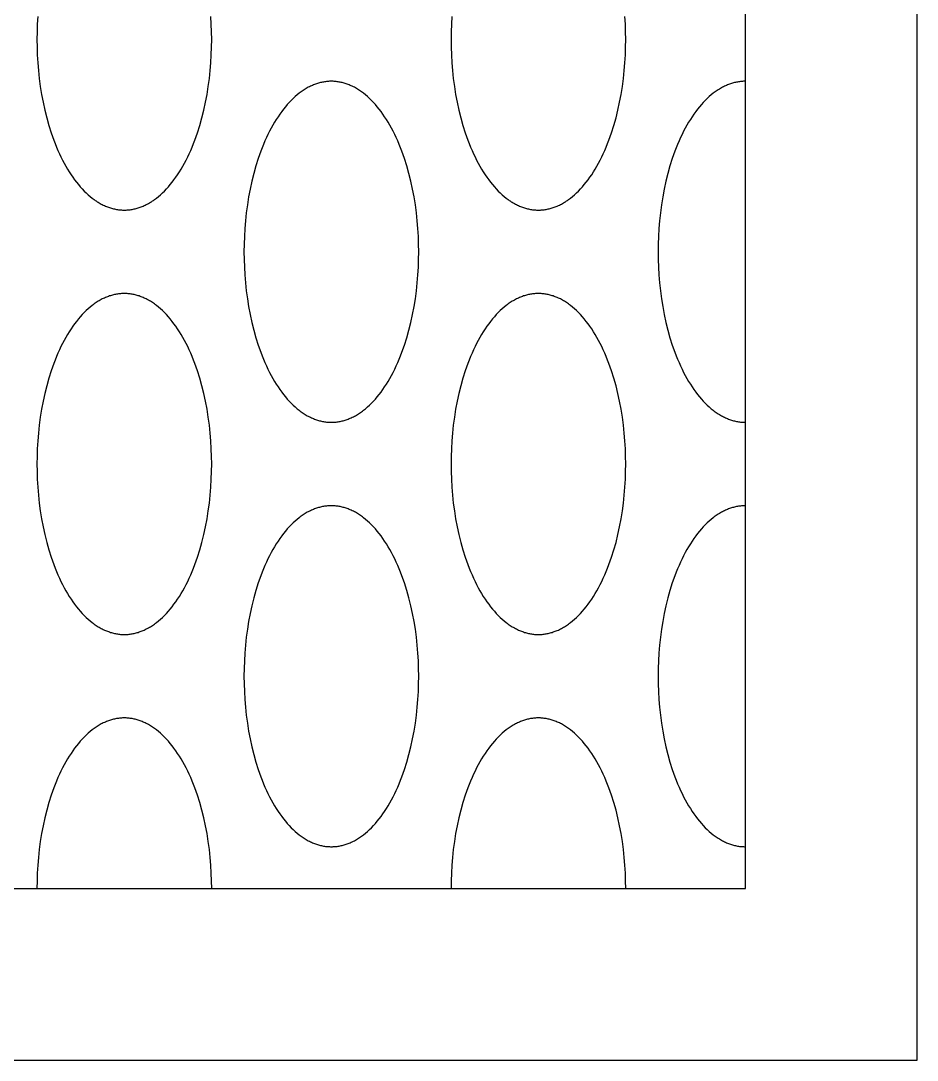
# Model space of a CAD drawing. Extents: x 958 to 1271, y 731 to 1450.
# Drawn here: x 1131 to 1271.4, y 731.5 to 894.3 of the extents above; entities that cross this region are included whole.
import ezdxf

# ---------------------------------------------------------------- set-up
doc = ezdxf.new("R2010")
doc.units = 0
doc.layers.add('LAYER_05', color=5, linetype='CONTINUOUS')

msp = doc.modelspace()

# ---------------------------------------------------------------- linework, layer by layer
at = {"layer": 'LAYER_05'}
for points in [[(958.2, 731.46), (1271.35, 731.46), (1271.35, 1449.98), (958.2, 1449.98)], [(985.1, 758.36), (1244.45, 758.36), (1244.45, 1423.08), (985.1, 1423.08)], [(1179.61, 884.77), (1179.46, 884.77), (1179.31, 884.77), (1179.16, 884.76), (1179, 884.75), (1178.85, 884.73), (1178.7, 884.71), (1178.54, 884.69), (1178.38, 884.66), (1178.23, 884.64), (1178.07, 884.6), (1177.91, 884.57), (1177.76, 884.53), (1177.6, 884.48), (1177.44, 884.43), (1177.28, 884.38), (1177.12, 884.33), (1176.97, 884.27), (1176.81, 884.2), (1176.65, 884.14), (1176.49, 884.07), (1176.33, 883.99), (1176.17, 883.91), (1176.01, 883.83), (1175.85, 883.74), (1175.69, 883.65), (1175.53, 883.56), (1175.37, 883.46), (1175.21, 883.35), (1175.05, 883.25), (1174.89, 883.13), (1174.74, 883.02), (1174.58, 882.9), (1174.26, 882.65), (1173.95, 882.38), (1173.64, 882.09), (1173.33, 881.79), (1173.02, 881.47), (1172.72, 881.14), (1172.42, 880.79), (1172.13, 880.42), (1171.84, 880.04), (1171.55, 879.64), (1171.27, 879.23), (1170.99, 878.8), (1170.72, 878.36), (1170.45, 877.9), (1170.19, 877.43), (1169.94, 876.95), (1169.69, 876.46), (1169.45, 875.95), (1169.22, 875.43), (1168.99, 874.9), (1168.77, 874.36), (1168.56, 873.81), (1168.16, 872.68), (1167.8, 871.52), (1167.46, 870.34), (1167.16, 869.13), (1166.89, 867.9), (1166.66, 866.66), (1166.46, 865.42), (1166.29, 864.17), (1166.16, 862.93), (1166.06, 861.7), (1165.99, 860.47), (1165.95, 859.26), (1165.93, 858.07), (1165.95, 856.88), (1165.99, 855.67), (1166.06, 854.45), (1166.16, 853.21), (1166.29, 851.97), (1166.46, 850.72), (1166.66, 849.48), (1166.89, 848.24), (1167.16, 847.02), (1167.46, 845.81), (1167.8, 844.62), (1168.16, 843.46), (1168.56, 842.33), (1168.77, 841.78), (1168.99, 841.24), (1169.22, 840.71), (1169.45, 840.19), (1169.69, 839.69), (1169.94, 839.19), (1170.19, 838.71), (1170.45, 838.24), (1170.72, 837.78), (1170.99, 837.34), (1171.27, 836.92), (1171.55, 836.5), (1171.84, 836.11), (1172.13, 835.72), (1172.42, 835.36), (1172.72, 835.01), (1173.02, 834.67), (1173.33, 834.35), (1173.64, 834.05), (1173.95, 833.77), (1174.26, 833.5), (1174.58, 833.25), (1174.74, 833.13), (1174.89, 833.01), (1175.05, 832.9), (1175.21, 832.79), (1175.37, 832.69), (1175.53, 832.59), (1175.69, 832.49), (1175.85, 832.4), (1176.01, 832.31), (1176.17, 832.23), (1176.33, 832.15), (1176.49, 832.08), (1176.65, 832.01), (1176.81, 831.94), (1176.97, 831.88), (1177.12, 831.82), (1177.28, 831.76), (1177.44, 831.71), (1177.6, 831.66), (1177.76, 831.62), (1177.91, 831.58), (1178.07, 831.54), (1178.23, 831.51), (1178.38, 831.48), (1178.54, 831.45), (1178.7, 831.43), (1178.85, 831.41), (1179, 831.4), (1179.16, 831.39), (1179.31, 831.38), (1179.46, 831.37), (1179.61, 831.37), (1179.77, 831.37), (1179.92, 831.38), (1180.07, 831.39), (1180.22, 831.4), (1180.38, 831.41), (1180.53, 831.43), (1180.69, 831.45), (1180.84, 831.48), (1181, 831.51), (1181.16, 831.54), (1181.31, 831.58), (1181.47, 831.62), (1181.63, 831.66), (1181.79, 831.71), (1181.94, 831.76), (1182.1, 831.82), (1182.26, 831.88), (1182.42, 831.94), (1182.58, 832.01), (1182.74, 832.08), (1182.9, 832.15), (1183.06, 832.23), (1183.22, 832.31), (1183.38, 832.4), (1183.54, 832.49), (1183.7, 832.59), (1183.86, 832.69), (1184.02, 832.79), (1184.17, 832.9), (1184.33, 833.01), (1184.49, 833.13), (1184.65, 833.25), (1184.96, 833.5), (1185.28, 833.77), (1185.59, 834.05), (1185.9, 834.35), (1186.2, 834.67), (1186.51, 835.01), (1186.81, 835.36), (1187.1, 835.72), (1187.39, 836.11), (1187.68, 836.5), (1187.96, 836.92), (1188.24, 837.34), (1188.51, 837.78), (1188.77, 838.24), (1189.03, 838.71), (1189.29, 839.19), (1189.54, 839.69), (1189.78, 840.19), (1190.01, 840.71), (1190.24, 841.24), (1190.45, 841.78), (1190.67, 842.33), (1191.07, 843.46), (1191.43, 844.62), (1191.77, 845.81), (1192.07, 847.02), (1192.33, 848.24), (1192.57, 849.48), (1192.77, 850.72), (1192.93, 851.97), (1193.07, 853.21), (1193.17, 854.45), (1193.24, 855.67), (1193.28, 856.88), (1193.3, 858.07), (1193.28, 859.26), (1193.24, 860.47), (1193.17, 861.7), (1193.07, 862.93), (1192.93, 864.17), (1192.77, 865.42), (1192.57, 866.66), (1192.33, 867.9), (1192.07, 869.13), (1191.77, 870.34), (1191.43, 871.52), (1191.07, 872.68), (1190.67, 873.81), (1190.45, 874.36), (1190.24, 874.9), (1190.01, 875.43), (1189.78, 875.95), (1189.54, 876.46), (1189.29, 876.95), (1189.03, 877.43), (1188.77, 877.9), (1188.51, 878.36), (1188.24, 878.8), (1187.96, 879.23), (1187.68, 879.64), (1187.39, 880.04), (1187.1, 880.42), (1186.81, 880.79), (1186.51, 881.14), (1186.2, 881.47), (1185.9, 881.79), (1185.59, 882.09), (1185.28, 882.38), (1184.96, 882.65), (1184.65, 882.9), (1184.49, 883.02), (1184.33, 883.13), (1184.17, 883.25), (1184.02, 883.35), (1183.86, 883.46), (1183.7, 883.56), (1183.54, 883.65), (1183.38, 883.74), (1183.22, 883.83), (1183.06, 883.91), (1182.9, 883.99), (1182.74, 884.07), (1182.58, 884.14), (1182.42, 884.2), (1182.26, 884.27), (1182.1, 884.33), (1181.94, 884.38), (1181.79, 884.43), (1181.63, 884.48), (1181.47, 884.53), (1181.31, 884.57), (1181.16, 884.6), (1181, 884.64), (1180.84, 884.66), (1180.69, 884.69), (1180.53, 884.71), (1180.38, 884.73), (1180.22, 884.75), (1180.07, 884.76), (1179.92, 884.77), (1179.77, 884.77)], [(1160.88, 824.84), (1160.86, 826.03), (1160.82, 827.23), (1160.75, 828.46), (1160.65, 829.69), (1160.51, 830.94), (1160.35, 832.18), (1160.15, 833.43), (1159.92, 834.66), (1159.65, 835.89), (1159.35, 837.1), (1159.01, 838.29), (1158.65, 839.45), (1158.25, 840.57), (1158.04, 841.12), (1157.82, 841.67), (1157.59, 842.19), (1157.36, 842.71), (1157.12, 843.22), (1156.87, 843.72), (1156.62, 844.2), (1156.36, 844.67), (1156.09, 845.12), (1155.82, 845.56), (1155.54, 845.99), (1155.26, 846.4), (1154.97, 846.8), (1154.68, 847.18), (1154.39, 847.55), (1154.09, 847.9), (1153.78, 848.24), (1153.48, 848.55), (1153.17, 848.86), (1152.86, 849.14), (1152.55, 849.41), (1152.23, 849.66), (1152.07, 849.78), (1151.91, 849.9), (1151.76, 850.01), (1151.6, 850.12), (1151.44, 850.22), (1151.28, 850.32), (1151.12, 850.41), (1150.96, 850.51), (1150.8, 850.59), (1150.64, 850.68), (1150.48, 850.75), (1150.32, 850.83), (1150.16, 850.9), (1150, 850.97), (1149.84, 851.03), (1149.68, 851.09), (1149.53, 851.15), (1149.37, 851.2), (1149.21, 851.25), (1149.05, 851.29), (1148.89, 851.33), (1148.74, 851.37), (1148.58, 851.4), (1148.42, 851.43), (1148.27, 851.45), (1148.11, 851.48), (1147.96, 851.49), (1147.81, 851.51), (1147.65, 851.52), (1147.5, 851.53), (1147.35, 851.53), (1147.2, 851.54), (1147.04, 851.53), (1146.89, 851.53), (1146.74, 851.52), (1146.59, 851.51), (1146.43, 851.49), (1146.28, 851.48), (1146.12, 851.45), (1145.97, 851.43), (1145.81, 851.4), (1145.65, 851.37), (1145.5, 851.33), (1145.34, 851.29), (1145.18, 851.25), (1145.02, 851.2), (1144.86, 851.15), (1144.71, 851.09), (1144.55, 851.03), (1144.39, 850.97), (1144.23, 850.9), (1144.07, 850.83), (1143.91, 850.75), (1143.75, 850.68), (1143.59, 850.59), (1143.43, 850.51), (1143.27, 850.41), (1143.11, 850.32), (1142.95, 850.22), (1142.79, 850.12), (1142.63, 850.01), (1142.48, 849.9), (1142.32, 849.78), (1142.16, 849.66), (1141.84, 849.41), (1141.53, 849.14), (1141.22, 848.86), (1140.91, 848.55), (1140.61, 848.24), (1140.3, 847.9), (1140, 847.55), (1139.71, 847.18), (1139.42, 846.8), (1139.13, 846.4), (1138.85, 845.99), (1138.57, 845.56), (1138.3, 845.12), (1138.03, 844.67), (1137.77, 844.2), (1137.52, 843.72), (1137.27, 843.22), (1137.03, 842.71), (1136.8, 842.19), (1136.57, 841.67), (1136.35, 841.12), (1136.14, 840.57), (1135.74, 839.45), (1135.38, 838.29), (1135.04, 837.1), (1134.74, 835.89), (1134.47, 834.66), (1134.24, 833.43), (1134.04, 832.18), (1133.88, 830.94), (1133.74, 829.69), (1133.64, 828.46), (1133.57, 827.23), (1133.53, 826.03), (1133.51, 824.84), (1133.53, 823.65), (1133.57, 822.44), (1133.64, 821.21), (1133.74, 819.98), (1133.88, 818.73), (1134.04, 817.49), (1134.24, 816.24), (1134.47, 815.01), (1134.74, 813.78), (1135.04, 812.57), (1135.38, 811.39), (1135.74, 810.23), (1136.14, 809.1), (1136.35, 808.55), (1136.57, 808.01), (1136.8, 807.48), (1137.03, 806.96), (1137.27, 806.45), (1137.52, 805.96), (1137.77, 805.47), (1138.03, 805), (1138.3, 804.55), (1138.57, 804.11), (1138.85, 803.68), (1139.13, 803.27), (1139.42, 802.87), (1139.71, 802.49), (1140, 802.12), (1140.3, 801.77), (1140.61, 801.44), (1140.91, 801.12), (1141.22, 800.82), (1141.53, 800.53), (1141.84, 800.26), (1142.16, 800.01), (1142.32, 799.89), (1142.48, 799.77), (1142.63, 799.66), (1142.79, 799.56), (1142.95, 799.45), (1143.11, 799.35), (1143.27, 799.26), (1143.43, 799.17), (1143.59, 799.08), (1143.75, 799), (1143.91, 798.92), (1144.07, 798.84), (1144.23, 798.77), (1144.39, 798.7), (1144.55, 798.64), (1144.71, 798.58), (1144.86, 798.53), (1145.02, 798.47), (1145.18, 798.43), (1145.34, 798.38), (1145.5, 798.34), (1145.65, 798.31), (1145.81, 798.27), (1145.97, 798.24), (1146.12, 798.22), (1146.28, 798.2), (1146.43, 798.18), (1146.59, 798.16), (1146.74, 798.15), (1146.89, 798.14), (1147.04, 798.14), (1147.2, 798.14), (1147.35, 798.14), (1147.5, 798.14), (1147.65, 798.15), (1147.81, 798.16), (1147.96, 798.18), (1148.11, 798.2), (1148.27, 798.22), (1148.42, 798.24), (1148.58, 798.27), (1148.74, 798.31), (1148.89, 798.34), (1149.05, 798.38), (1149.21, 798.43), (1149.37, 798.47), (1149.53, 798.53), (1149.68, 798.58), (1149.84, 798.64), (1150, 798.7), (1150.16, 798.77), (1150.32, 798.84), (1150.48, 798.92), (1150.64, 799), (1150.8, 799.08), (1150.96, 799.17), (1151.12, 799.26), (1151.28, 799.35), (1151.44, 799.45), (1151.6, 799.56), (1151.76, 799.66), (1151.91, 799.77), (1152.07, 799.89), (1152.23, 800.01), (1152.55, 800.26), (1152.86, 800.53), (1153.17, 800.82), (1153.48, 801.12), (1153.78, 801.44), (1154.09, 801.77), (1154.39, 802.12), (1154.68, 802.49), (1154.97, 802.87), (1155.26, 803.27), (1155.54, 803.68), (1155.82, 804.11), (1156.09, 804.55), (1156.36, 805), (1156.62, 805.47), (1156.87, 805.96), (1157.12, 806.45), (1157.36, 806.96), (1157.59, 807.48), (1157.82, 808.01), (1158.04, 808.55), (1158.25, 809.1), (1158.65, 810.23), (1159.01, 811.39), (1159.35, 812.57), (1159.65, 813.78), (1159.92, 815.01), (1160.15, 816.24), (1160.35, 817.49), (1160.51, 818.73), (1160.65, 819.98), (1160.75, 821.21), (1160.82, 822.44), (1160.86, 823.65)], [(1225.71, 824.84), (1225.7, 826.03), (1225.66, 827.23), (1225.59, 828.46), (1225.49, 829.69), (1225.35, 830.94), (1225.19, 832.18), (1224.99, 833.43), (1224.75, 834.66), (1224.49, 835.89), (1224.19, 837.1), (1223.85, 838.29), (1223.48, 839.45), (1223.08, 840.57), (1222.87, 841.12), (1222.65, 841.67), (1222.43, 842.19), (1222.19, 842.71), (1221.95, 843.22), (1221.71, 843.72), (1221.45, 844.2), (1221.19, 844.67), (1220.93, 845.12), (1220.66, 845.56), (1220.38, 845.99), (1220.1, 846.4), (1219.81, 846.8), (1219.52, 847.18), (1219.22, 847.55), (1218.92, 847.9), (1218.62, 848.24), (1218.32, 848.55), (1218.01, 848.86), (1217.7, 849.14), (1217.38, 849.41), (1217.07, 849.66), (1216.91, 849.78), (1216.75, 849.9), (1216.59, 850.01), (1216.43, 850.12), (1216.28, 850.22), (1216.12, 850.32), (1215.96, 850.41), (1215.8, 850.51), (1215.64, 850.59), (1215.48, 850.68), (1215.32, 850.75), (1215.16, 850.83), (1215, 850.9), (1214.84, 850.97), (1214.68, 851.03), (1214.52, 851.09), (1214.36, 851.15), (1214.21, 851.2), (1214.05, 851.25), (1213.89, 851.29), (1213.73, 851.33), (1213.57, 851.37), (1213.42, 851.4), (1213.26, 851.43), (1213.11, 851.45), (1212.95, 851.48), (1212.8, 851.49), (1212.64, 851.51), (1212.49, 851.52), (1212.34, 851.53), (1212.18, 851.53), (1212.03, 851.54), (1211.88, 851.53), (1211.73, 851.53), (1211.58, 851.52), (1211.42, 851.51), (1211.27, 851.49), (1211.11, 851.48), (1210.96, 851.45), (1210.8, 851.43), (1210.65, 851.4), (1210.49, 851.37), (1210.33, 851.33), (1210.18, 851.29), (1210.02, 851.25), (1209.86, 851.2), (1209.7, 851.15), (1209.54, 851.09), (1209.38, 851.03), (1209.23, 850.97), (1209.07, 850.9), (1208.91, 850.83), (1208.75, 850.75), (1208.59, 850.68), (1208.43, 850.59), (1208.27, 850.51), (1208.11, 850.41), (1207.95, 850.32), (1207.79, 850.22), (1207.63, 850.12), (1207.47, 850.01), (1207.31, 849.9), (1207.15, 849.78), (1207, 849.66), (1206.68, 849.41), (1206.37, 849.14), (1206.06, 848.86), (1205.75, 848.55), (1205.44, 848.24), (1205.14, 847.9), (1204.84, 847.55), (1204.55, 847.18), (1204.26, 846.8), (1203.97, 846.4), (1203.69, 845.99), (1203.41, 845.56), (1203.14, 845.12), (1202.87, 844.67), (1202.61, 844.2), (1202.36, 843.72), (1202.11, 843.22), (1201.87, 842.71), (1201.64, 842.19), (1201.41, 841.67), (1201.19, 841.12), (1200.98, 840.57), (1200.58, 839.45), (1200.21, 838.29), (1199.88, 837.1), (1199.58, 835.89), (1199.31, 834.66), (1199.08, 833.43), (1198.88, 832.18), (1198.71, 830.94), (1198.58, 829.69), (1198.48, 828.46), (1198.41, 827.23), (1198.37, 826.03), (1198.35, 824.84), (1198.37, 823.65), (1198.41, 822.44), (1198.48, 821.21), (1198.58, 819.98), (1198.71, 818.73), (1198.88, 817.49), (1199.08, 816.24), (1199.31, 815.01), (1199.58, 813.78), (1199.88, 812.57), (1200.21, 811.39), (1200.58, 810.23), (1200.98, 809.1), (1201.19, 808.55), (1201.41, 808.01), (1201.64, 807.48), (1201.87, 806.96), (1202.11, 806.45), (1202.36, 805.96), (1202.61, 805.47), (1202.87, 805), (1203.14, 804.55), (1203.41, 804.11), (1203.69, 803.68), (1203.97, 803.27), (1204.26, 802.87), (1204.55, 802.49), (1204.84, 802.12), (1205.14, 801.77), (1205.44, 801.44), (1205.75, 801.12), (1206.06, 800.82), (1206.37, 800.53), (1206.68, 800.26), (1207, 800.01), (1207.15, 799.89), (1207.31, 799.77), (1207.47, 799.66), (1207.63, 799.56), (1207.79, 799.45), (1207.95, 799.35), (1208.11, 799.26), (1208.27, 799.17), (1208.43, 799.08), (1208.59, 799), (1208.75, 798.92), (1208.91, 798.84), (1209.07, 798.77), (1209.23, 798.7), (1209.38, 798.64), (1209.54, 798.58), (1209.7, 798.53), (1209.86, 798.47), (1210.02, 798.43), (1210.18, 798.38), (1210.33, 798.34), (1210.49, 798.31), (1210.65, 798.27), (1210.8, 798.24), (1210.96, 798.22), (1211.11, 798.2), (1211.27, 798.18), (1211.42, 798.16), (1211.58, 798.15), (1211.73, 798.14), (1211.88, 798.14), (1212.03, 798.14), (1212.18, 798.14), (1212.34, 798.14), (1212.49, 798.15), (1212.64, 798.16), (1212.8, 798.18), (1212.95, 798.2), (1213.11, 798.22), (1213.26, 798.24), (1213.42, 798.27), (1213.57, 798.31), (1213.73, 798.34), (1213.89, 798.38), (1214.05, 798.43), (1214.21, 798.47), (1214.36, 798.53), (1214.52, 798.58), (1214.68, 798.64), (1214.84, 798.7), (1215, 798.77), (1215.16, 798.84), (1215.32, 798.92), (1215.48, 799), (1215.64, 799.08), (1215.8, 799.17), (1215.96, 799.26), (1216.12, 799.35), (1216.28, 799.45), (1216.43, 799.56), (1216.59, 799.66), (1216.75, 799.77), (1216.91, 799.89), (1217.07, 800.01), (1217.38, 800.26), (1217.7, 800.53), (1218.01, 800.82), (1218.32, 801.12), (1218.62, 801.44), (1218.92, 801.77), (1219.22, 802.12), (1219.52, 802.49), (1219.81, 802.87), (1220.1, 803.27), (1220.38, 803.68), (1220.66, 804.11), (1220.93, 804.55), (1221.19, 805), (1221.45, 805.47), (1221.71, 805.96), (1221.95, 806.45), (1222.19, 806.96), (1222.43, 807.48), (1222.65, 808.01), (1222.87, 808.55), (1223.08, 809.1), (1223.48, 810.23), (1223.85, 811.39), (1224.19, 812.57), (1224.49, 813.78), (1224.75, 815.01), (1224.99, 816.24), (1225.19, 817.49), (1225.35, 818.73), (1225.49, 819.98), (1225.59, 821.21), (1225.66, 822.44), (1225.7, 823.65)], [(1179.61, 818.3), (1179.46, 818.3), (1179.31, 818.29), (1179.16, 818.29), (1179, 818.27), (1178.85, 818.26), (1178.7, 818.24), (1178.54, 818.22), (1178.38, 818.19), (1178.23, 818.16), (1178.07, 818.13), (1177.91, 818.09), (1177.76, 818.05), (1177.6, 818.01), (1177.44, 817.96), (1177.28, 817.91), (1177.12, 817.85), (1176.97, 817.8), (1176.81, 817.73), (1176.65, 817.66), (1176.49, 817.59), (1176.33, 817.52), (1176.17, 817.44), (1176.01, 817.36), (1175.85, 817.27), (1175.69, 817.18), (1175.53, 817.08), (1175.37, 816.98), (1175.21, 816.88), (1175.05, 816.77), (1174.89, 816.66), (1174.74, 816.55), (1174.58, 816.43), (1174.26, 816.17), (1173.95, 815.9), (1173.64, 815.62), (1173.33, 815.32), (1173.02, 815), (1172.72, 814.66), (1172.42, 814.31), (1172.13, 813.95), (1171.84, 813.57), (1171.55, 813.17), (1171.27, 812.76), (1170.99, 812.33), (1170.72, 811.89), (1170.45, 811.43), (1170.19, 810.96), (1169.94, 810.48), (1169.69, 809.98), (1169.45, 809.48), (1169.22, 808.96), (1168.99, 808.43), (1168.77, 807.89), (1168.56, 807.34), (1168.16, 806.21), (1167.8, 805.05), (1167.46, 803.86), (1167.16, 802.65), (1166.89, 801.43), (1166.66, 800.19), (1166.46, 798.95), (1166.29, 797.7), (1166.16, 796.46), (1166.06, 795.22), (1165.99, 794), (1165.95, 792.79), (1165.93, 791.6), (1165.95, 790.41), (1165.99, 789.2), (1166.06, 787.98), (1166.16, 786.74), (1166.29, 785.5), (1166.46, 784.25), (1166.66, 783.01), (1166.89, 781.77), (1167.16, 780.55), (1167.46, 779.34), (1167.8, 778.15), (1168.16, 776.99), (1168.56, 775.86), (1168.77, 775.31), (1168.99, 774.77), (1169.22, 774.24), (1169.45, 773.72), (1169.69, 773.21), (1169.94, 772.72), (1170.19, 772.24), (1170.45, 771.77), (1170.72, 771.31), (1170.99, 770.87), (1171.27, 770.44), (1171.55, 770.03), (1171.84, 769.63), (1172.13, 769.25), (1172.42, 768.89), (1172.72, 768.53), (1173.02, 768.2), (1173.33, 767.88), (1173.64, 767.58), (1173.95, 767.29), (1174.26, 767.03), (1174.58, 766.77), (1174.74, 766.65), (1174.89, 766.54), (1175.05, 766.43), (1175.21, 766.32), (1175.37, 766.22), (1175.53, 766.12), (1175.69, 766.02), (1175.85, 765.93), (1176.01, 765.84), (1176.17, 765.76), (1176.33, 765.68), (1176.49, 765.61), (1176.65, 765.53), (1176.81, 765.47), (1176.97, 765.4), (1177.12, 765.34), (1177.28, 765.29), (1177.44, 765.24), (1177.6, 765.19), (1177.76, 765.15), (1177.91, 765.11), (1178.07, 765.07), (1178.23, 765.04), (1178.38, 765.01), (1178.54, 764.98), (1178.7, 764.96), (1178.85, 764.94), (1179, 764.93), (1179.16, 764.91), (1179.31, 764.91), (1179.46, 764.9), (1179.61, 764.9), (1179.77, 764.9), (1179.92, 764.91), (1180.07, 764.91), (1180.22, 764.93), (1180.38, 764.94), (1180.53, 764.96), (1180.69, 764.98), (1180.84, 765.01), (1181, 765.04), (1181.16, 765.07), (1181.31, 765.11), (1181.47, 765.15), (1181.63, 765.19), (1181.79, 765.24), (1181.94, 765.29), (1182.1, 765.34), (1182.26, 765.4), (1182.42, 765.47), (1182.58, 765.53), (1182.74, 765.61), (1182.9, 765.68), (1183.06, 765.76), (1183.22, 765.84), (1183.38, 765.93), (1183.54, 766.02), (1183.7, 766.12), (1183.86, 766.22), (1184.02, 766.32), (1184.17, 766.43), (1184.33, 766.54), (1184.49, 766.65), (1184.65, 766.77), (1184.96, 767.03), (1185.28, 767.29), (1185.59, 767.58), (1185.9, 767.88), (1186.2, 768.2), (1186.51, 768.53), (1186.81, 768.89), (1187.1, 769.25), (1187.39, 769.63), (1187.68, 770.03), (1187.96, 770.44), (1188.24, 770.87), (1188.51, 771.31), (1188.77, 771.77), (1189.03, 772.24), (1189.29, 772.72), (1189.54, 773.21), (1189.78, 773.72), (1190.01, 774.24), (1190.24, 774.77), (1190.45, 775.31), (1190.67, 775.86), (1191.07, 776.99), (1191.43, 778.15), (1191.77, 779.34), (1192.07, 780.55), (1192.33, 781.77), (1192.57, 783.01), (1192.77, 784.25), (1192.93, 785.5), (1193.07, 786.74), (1193.17, 787.98), (1193.24, 789.2), (1193.28, 790.41), (1193.3, 791.6), (1193.28, 792.79), (1193.24, 794), (1193.17, 795.22), (1193.07, 796.46), (1192.93, 797.7), (1192.77, 798.95), (1192.57, 800.19), (1192.33, 801.43), (1192.07, 802.65), (1191.77, 803.86), (1191.43, 805.05), (1191.07, 806.21), (1190.67, 807.34), (1190.45, 807.89), (1190.24, 808.43), (1190.01, 808.96), (1189.78, 809.48), (1189.54, 809.98), (1189.29, 810.48), (1189.03, 810.96), (1188.77, 811.43), (1188.51, 811.89), (1188.24, 812.33), (1187.96, 812.76), (1187.68, 813.17), (1187.39, 813.57), (1187.1, 813.95), (1186.81, 814.31), (1186.51, 814.66), (1186.2, 815), (1185.9, 815.32), (1185.59, 815.62), (1185.28, 815.9), (1184.96, 816.17), (1184.65, 816.43), (1184.49, 816.55), (1184.33, 816.66), (1184.17, 816.77), (1184.02, 816.88), (1183.86, 816.98), (1183.7, 817.08), (1183.54, 817.18), (1183.38, 817.27), (1183.22, 817.36), (1183.06, 817.44), (1182.9, 817.52), (1182.74, 817.59), (1182.58, 817.66), (1182.42, 817.73), (1182.26, 817.8), (1182.1, 817.85), (1181.94, 817.91), (1181.79, 817.96), (1181.63, 818.01), (1181.47, 818.05), (1181.31, 818.09), (1181.16, 818.13), (1181, 818.16), (1180.84, 818.19), (1180.69, 818.22), (1180.53, 818.24), (1180.38, 818.26), (1180.22, 818.27), (1180.07, 818.29), (1179.92, 818.29), (1179.77, 818.3)]]:
    msp.add_lwpolyline(points, close=True, dxfattribs=at)
for points in [[(1133.64, 894.93), (1133.57, 893.71), (1133.53, 892.5), (1133.51, 891.31), (1133.53, 890.12), (1133.57, 888.91), (1133.64, 887.68), (1133.74, 886.45), (1133.88, 885.21), (1134.04, 883.96), (1134.24, 882.72), (1134.47, 881.48), (1134.74, 880.25), (1135.04, 879.04), (1135.38, 877.86), (1135.74, 876.7), (1136.14, 875.57), (1136.35, 875.02), (1136.57, 874.48), (1136.8, 873.95), (1137.03, 873.43), (1137.27, 872.92), (1137.52, 872.43), (1137.77, 871.95), (1138.03, 871.48), (1138.3, 871.02), (1138.57, 870.58), (1138.85, 870.15), (1139.13, 869.74), (1139.42, 869.34), (1139.71, 868.96), (1140, 868.59), (1140.3, 868.24), (1140.61, 867.91), (1140.91, 867.59), (1141.22, 867.29), (1141.53, 867), (1141.84, 866.73), (1142.16, 866.48), (1142.32, 866.36), (1142.48, 866.25), (1142.63, 866.13), (1142.79, 866.03), (1142.95, 865.92), (1143.11, 865.82), (1143.27, 865.73), (1143.43, 865.64), (1143.59, 865.55), (1143.75, 865.47), (1143.91, 865.39), (1144.07, 865.31), (1144.23, 865.24), (1144.39, 865.18), (1144.55, 865.11), (1144.71, 865.05), (1144.86, 865), (1145.02, 864.95), (1145.18, 864.9), (1145.34, 864.85), (1145.5, 864.81), (1145.65, 864.78), (1145.81, 864.74), (1145.97, 864.72), (1146.12, 864.69), (1146.28, 864.67), (1146.43, 864.65), (1146.59, 864.63), (1146.74, 864.62), (1146.89, 864.61), (1147.04, 864.61), (1147.2, 864.61), (1147.35, 864.61), (1147.5, 864.61), (1147.65, 864.62), (1147.81, 864.63), (1147.96, 864.65), (1148.11, 864.67), (1148.27, 864.69), (1148.42, 864.72), (1148.58, 864.74), (1148.74, 864.78), (1148.89, 864.81), (1149.05, 864.85), (1149.21, 864.9), (1149.37, 864.95), (1149.53, 865), (1149.68, 865.05), (1149.84, 865.11), (1150, 865.18), (1150.16, 865.24), (1150.32, 865.31), (1150.48, 865.39), (1150.64, 865.47), (1150.8, 865.55), (1150.96, 865.64), (1151.12, 865.73), (1151.28, 865.82), (1151.44, 865.92), (1151.6, 866.03), (1151.76, 866.13), (1151.91, 866.25), (1152.07, 866.36), (1152.23, 866.48), (1152.55, 866.73), (1152.86, 867), (1153.17, 867.29), (1153.48, 867.59), (1153.78, 867.91), (1154.09, 868.24), (1154.39, 868.59), (1154.68, 868.96), (1154.97, 869.34), (1155.26, 869.74), (1155.54, 870.15), (1155.82, 870.58), (1156.09, 871.02), (1156.36, 871.48), (1156.62, 871.95), (1156.87, 872.43), (1157.12, 872.92), (1157.36, 873.43), (1157.59, 873.95), (1157.82, 874.48), (1158.04, 875.02), (1158.25, 875.57), (1158.65, 876.7), (1159.01, 877.86), (1159.35, 879.04), (1159.65, 880.25), (1159.92, 881.48), (1160.15, 882.72), (1160.35, 883.96), (1160.51, 885.21), (1160.65, 886.45), (1160.75, 887.68), (1160.82, 888.91), (1160.86, 890.12), (1160.88, 891.31), (1160.86, 892.5), (1160.82, 893.71), (1160.75, 894.93)], [(1198.48, 894.93), (1198.41, 893.71), (1198.37, 892.5), (1198.35, 891.31), (1198.37, 890.12), (1198.41, 888.91), (1198.48, 887.68), (1198.58, 886.45), (1198.71, 885.21), (1198.88, 883.96), (1199.08, 882.72), (1199.31, 881.48), (1199.58, 880.25), (1199.88, 879.04), (1200.21, 877.86), (1200.58, 876.7), (1200.98, 875.57), (1201.19, 875.02), (1201.41, 874.48), (1201.64, 873.95), (1201.87, 873.43), (1202.11, 872.92), (1202.36, 872.43), (1202.61, 871.95), (1202.87, 871.48), (1203.14, 871.02), (1203.41, 870.58), (1203.69, 870.15), (1203.97, 869.74), (1204.26, 869.34), (1204.55, 868.96), (1204.84, 868.59), (1205.14, 868.24), (1205.44, 867.91), (1205.75, 867.59), (1206.06, 867.29), (1206.37, 867), (1206.68, 866.73), (1207, 866.48), (1207.15, 866.36), (1207.31, 866.25), (1207.47, 866.13), (1207.63, 866.03), (1207.79, 865.92), (1207.95, 865.82), (1208.11, 865.73), (1208.27, 865.64), (1208.43, 865.55), (1208.59, 865.47), (1208.75, 865.39), (1208.91, 865.31), (1209.07, 865.24), (1209.23, 865.18), (1209.38, 865.11), (1209.54, 865.05), (1209.7, 865), (1209.86, 864.95), (1210.02, 864.9), (1210.18, 864.85), (1210.33, 864.81), (1210.49, 864.78), (1210.65, 864.74), (1210.8, 864.72), (1210.96, 864.69), (1211.11, 864.67), (1211.27, 864.65), (1211.42, 864.63), (1211.58, 864.62), (1211.73, 864.61), (1211.88, 864.61), (1212.03, 864.61), (1212.18, 864.61), (1212.34, 864.61), (1212.49, 864.62), (1212.64, 864.63), (1212.8, 864.65), (1212.95, 864.67), (1213.11, 864.69), (1213.26, 864.72), (1213.42, 864.74), (1213.57, 864.78), (1213.73, 864.81), (1213.89, 864.85), (1214.05, 864.9), (1214.21, 864.95), (1214.36, 865), (1214.52, 865.05), (1214.68, 865.11), (1214.84, 865.18), (1215, 865.24), (1215.16, 865.31), (1215.32, 865.39), (1215.48, 865.47), (1215.64, 865.55), (1215.8, 865.64), (1215.96, 865.73), (1216.12, 865.82), (1216.28, 865.92), (1216.43, 866.03), (1216.59, 866.13), (1216.75, 866.25), (1216.91, 866.36), (1217.07, 866.48), (1217.38, 866.73), (1217.7, 867), (1218.01, 867.29), (1218.32, 867.59), (1218.62, 867.91), (1218.92, 868.24), (1219.22, 868.59), (1219.52, 868.96), (1219.81, 869.34), (1220.1, 869.74), (1220.38, 870.15), (1220.66, 870.58), (1220.93, 871.02), (1221.19, 871.48), (1221.45, 871.95), (1221.71, 872.43), (1221.95, 872.92), (1222.19, 873.43), (1222.43, 873.95), (1222.65, 874.48), (1222.87, 875.02), (1223.08, 875.57), (1223.48, 876.7), (1223.85, 877.86), (1224.19, 879.04), (1224.49, 880.25), (1224.75, 881.48), (1224.99, 882.72), (1225.19, 883.96), (1225.35, 885.21), (1225.49, 886.45), (1225.59, 887.68), (1225.66, 888.91), (1225.7, 890.12), (1225.71, 891.31), (1225.7, 892.5), (1225.66, 893.71), (1225.59, 894.93)], [(1244.45, 884.77), (1244.3, 884.77), (1244.15, 884.77), (1244, 884.76), (1243.84, 884.75), (1243.69, 884.73), (1243.53, 884.71), (1243.38, 884.69), (1243.22, 884.66), (1243.07, 884.64), (1242.91, 884.6), (1242.75, 884.57), (1242.6, 884.53), (1242.44, 884.48), (1242.28, 884.43), (1242.12, 884.38), (1241.96, 884.33), (1241.8, 884.27), (1241.64, 884.2), (1241.48, 884.14), (1241.33, 884.07), (1241.17, 883.99), (1241.01, 883.91), (1240.85, 883.83), (1240.69, 883.74), (1240.53, 883.65), (1240.37, 883.56), (1240.21, 883.46), (1240.05, 883.35), (1239.89, 883.25), (1239.73, 883.13), (1239.57, 883.02), (1239.42, 882.9), (1239.1, 882.65), (1238.79, 882.38), (1238.48, 882.09), (1238.17, 881.79), (1237.86, 881.47), (1237.56, 881.14), (1237.26, 880.79), (1236.96, 880.42), (1236.67, 880.04), (1236.39, 879.64), (1236.11, 879.23), (1235.83, 878.8), (1235.56, 878.36), (1235.29, 877.9), (1235.03, 877.43), (1234.78, 876.95), (1234.53, 876.46), (1234.29, 875.95), (1234.06, 875.43), (1233.83, 874.9), (1233.61, 874.36), (1233.4, 873.81), (1233, 872.68), (1232.63, 871.52), (1232.3, 870.34), (1232, 869.13), (1231.73, 867.9), (1231.5, 866.66), (1231.3, 865.42), (1231.13, 864.17), (1231, 862.93), (1230.9, 861.7), (1230.83, 860.47), (1230.78, 859.26), (1230.77, 858.07), (1230.78, 856.88), (1230.83, 855.67), (1230.9, 854.45), (1231, 853.21), (1231.13, 851.97), (1231.3, 850.72), (1231.5, 849.48), (1231.73, 848.24), (1232, 847.02), (1232.3, 845.81), (1232.63, 844.62), (1233, 843.46), (1233.4, 842.33), (1233.61, 841.78), (1233.83, 841.24), (1234.06, 840.71), (1234.29, 840.19), (1234.53, 839.69), (1234.78, 839.19), (1235.03, 838.71), (1235.29, 838.24), (1235.56, 837.78), (1235.83, 837.34), (1236.11, 836.92), (1236.39, 836.5), (1236.67, 836.11), (1236.96, 835.72), (1237.26, 835.36), (1237.56, 835.01), (1237.86, 834.67), (1238.17, 834.35), (1238.48, 834.05), (1238.79, 833.77), (1239.1, 833.5), (1239.42, 833.25), (1239.57, 833.13), (1239.73, 833.01), (1239.89, 832.9), (1240.05, 832.79), (1240.21, 832.69), (1240.37, 832.59), (1240.53, 832.49), (1240.69, 832.4), (1240.85, 832.31), (1241.01, 832.23), (1241.17, 832.15), (1241.33, 832.08), (1241.48, 832.01), (1241.64, 831.94), (1241.8, 831.88), (1241.96, 831.82), (1242.12, 831.76), (1242.28, 831.71), (1242.44, 831.66), (1242.6, 831.62), (1242.75, 831.58), (1242.91, 831.54), (1243.07, 831.51), (1243.22, 831.48), (1243.38, 831.45), (1243.53, 831.43), (1243.69, 831.41), (1243.84, 831.4), (1244, 831.39), (1244.15, 831.38), (1244.3, 831.37), (1244.45, 831.37)], [(1244.45, 818.3), (1244.3, 818.3), (1244.15, 818.29), (1244, 818.29), (1243.84, 818.27), (1243.69, 818.26), (1243.53, 818.24), (1243.38, 818.22), (1243.22, 818.19), (1243.07, 818.16), (1242.91, 818.13), (1242.75, 818.09), (1242.6, 818.05), (1242.44, 818.01), (1242.28, 817.96), (1242.12, 817.91), (1241.96, 817.85), (1241.8, 817.8), (1241.64, 817.73), (1241.48, 817.66), (1241.33, 817.59), (1241.17, 817.52), (1241.01, 817.44), (1240.85, 817.36), (1240.69, 817.27), (1240.53, 817.18), (1240.37, 817.08), (1240.21, 816.98), (1240.05, 816.88), (1239.89, 816.77), (1239.73, 816.66), (1239.57, 816.55), (1239.42, 816.43), (1239.1, 816.17), (1238.79, 815.9), (1238.48, 815.62), (1238.17, 815.32), (1237.86, 815), (1237.56, 814.66), (1237.26, 814.31), (1236.96, 813.95), (1236.67, 813.57), (1236.39, 813.17), (1236.11, 812.76), (1235.83, 812.33), (1235.56, 811.89), (1235.29, 811.43), (1235.03, 810.96), (1234.78, 810.48), (1234.53, 809.98), (1234.29, 809.48), (1234.06, 808.96), (1233.83, 808.43), (1233.61, 807.89), (1233.4, 807.34), (1233, 806.21), (1232.63, 805.05), (1232.3, 803.86), (1232, 802.65), (1231.73, 801.43), (1231.5, 800.19), (1231.3, 798.95), (1231.13, 797.7), (1231, 796.46), (1230.9, 795.22), (1230.83, 794), (1230.78, 792.79), (1230.77, 791.6), (1230.78, 790.41), (1230.83, 789.2), (1230.9, 787.98), (1231, 786.74), (1231.13, 785.5), (1231.3, 784.25), (1231.5, 783.01), (1231.73, 781.77), (1232, 780.55), (1232.3, 779.34), (1232.63, 778.15), (1233, 776.99), (1233.4, 775.86), (1233.61, 775.31), (1233.83, 774.77), (1234.06, 774.24), (1234.29, 773.72), (1234.53, 773.21), (1234.78, 772.72), (1235.03, 772.24), (1235.29, 771.77), (1235.56, 771.31), (1235.83, 770.87), (1236.11, 770.44), (1236.39, 770.03), (1236.67, 769.63), (1236.96, 769.25), (1237.26, 768.89), (1237.56, 768.53), (1237.86, 768.2), (1238.17, 767.88), (1238.48, 767.58), (1238.79, 767.29), (1239.1, 767.03), (1239.42, 766.77), (1239.57, 766.65), (1239.73, 766.54), (1239.89, 766.43), (1240.05, 766.32), (1240.21, 766.22), (1240.37, 766.12), (1240.53, 766.02), (1240.69, 765.93), (1240.85, 765.84), (1241.01, 765.76), (1241.17, 765.68), (1241.33, 765.61), (1241.48, 765.53), (1241.64, 765.47), (1241.8, 765.4), (1241.96, 765.34), (1242.12, 765.29), (1242.28, 765.24), (1242.44, 765.19), (1242.6, 765.15), (1242.75, 765.11), (1242.91, 765.07), (1243.07, 765.04), (1243.22, 765.01), (1243.38, 764.98), (1243.53, 764.96), (1243.69, 764.94), (1243.84, 764.93), (1244, 764.91), (1244.15, 764.91), (1244.3, 764.9), (1244.45, 764.9)], [(1160.88, 758.36), (1160.86, 759.55), (1160.82, 760.76), (1160.75, 761.99), (1160.65, 763.22), (1160.51, 764.46), (1160.35, 765.71), (1160.15, 766.95), (1159.92, 768.19), (1159.65, 769.42), (1159.35, 770.63), (1159.01, 771.81), (1158.65, 772.97), (1158.25, 774.1), (1158.04, 774.65), (1157.82, 775.19), (1157.59, 775.72), (1157.36, 776.24), (1157.12, 776.75), (1156.87, 777.24), (1156.62, 777.73), (1156.36, 778.2), (1156.09, 778.65), (1155.82, 779.09), (1155.54, 779.52), (1155.26, 779.93), (1154.97, 780.33), (1154.68, 780.71), (1154.39, 781.08), (1154.09, 781.43), (1153.78, 781.76), (1153.48, 782.08), (1153.17, 782.38), (1152.86, 782.67), (1152.55, 782.94), (1152.23, 783.19), (1152.07, 783.31), (1151.91, 783.43), (1151.76, 783.54), (1151.6, 783.64), (1151.44, 783.75), (1151.28, 783.85), (1151.12, 783.94), (1150.96, 784.03), (1150.8, 784.12), (1150.64, 784.2), (1150.48, 784.28), (1150.32, 784.36), (1150.16, 784.43), (1150, 784.5), (1149.84, 784.56), (1149.68, 784.62), (1149.53, 784.67), (1149.37, 784.73), (1149.21, 784.77), (1149.05, 784.82), (1148.89, 784.86), (1148.74, 784.89), (1148.58, 784.93), (1148.42, 784.96), (1148.27, 784.98), (1148.11, 785), (1147.96, 785.02), (1147.81, 785.04), (1147.65, 785.05), (1147.5, 785.06), (1147.35, 785.06), (1147.2, 785.06), (1147.04, 785.06), (1146.89, 785.06), (1146.74, 785.05), (1146.59, 785.04), (1146.43, 785.02), (1146.28, 785), (1146.12, 784.98), (1145.97, 784.96), (1145.81, 784.93), (1145.65, 784.89), (1145.5, 784.86), (1145.34, 784.82), (1145.18, 784.77), (1145.02, 784.73), (1144.86, 784.67), (1144.71, 784.62), (1144.55, 784.56), (1144.39, 784.5), (1144.23, 784.43), (1144.07, 784.36), (1143.91, 784.28), (1143.75, 784.2), (1143.59, 784.12), (1143.43, 784.03), (1143.27, 783.94), (1143.11, 783.85), (1142.95, 783.75), (1142.79, 783.64), (1142.63, 783.54), (1142.48, 783.43), (1142.32, 783.31), (1142.16, 783.19), (1141.84, 782.94), (1141.53, 782.67), (1141.22, 782.38), (1140.91, 782.08), (1140.61, 781.76), (1140.3, 781.43), (1140, 781.08), (1139.71, 780.71), (1139.42, 780.33), (1139.13, 779.93), (1138.85, 779.52), (1138.57, 779.09), (1138.3, 778.65), (1138.03, 778.2), (1137.77, 777.73), (1137.52, 777.24), (1137.27, 776.75), (1137.03, 776.24), (1136.8, 775.72), (1136.57, 775.19), (1136.35, 774.65), (1136.14, 774.1), (1135.74, 772.97), (1135.38, 771.81), (1135.04, 770.63), (1134.74, 769.42), (1134.47, 768.19), (1134.24, 766.95), (1134.04, 765.71), (1133.88, 764.46), (1133.74, 763.22), (1133.64, 761.99), (1133.57, 760.76), (1133.53, 759.55), (1133.51, 758.36)], [(1225.71, 758.36), (1225.7, 759.55), (1225.66, 760.76), (1225.59, 761.99), (1225.49, 763.22), (1225.35, 764.46), (1225.19, 765.71), (1224.99, 766.95), (1224.75, 768.19), (1224.49, 769.42), (1224.19, 770.63), (1223.85, 771.81), (1223.48, 772.97), (1223.08, 774.1), (1222.87, 774.65), (1222.65, 775.19), (1222.43, 775.72), (1222.19, 776.24), (1221.95, 776.75), (1221.71, 777.24), (1221.45, 777.73), (1221.19, 778.2), (1220.93, 778.65), (1220.66, 779.09), (1220.38, 779.52), (1220.1, 779.93), (1219.81, 780.33), (1219.52, 780.71), (1219.22, 781.08), (1218.92, 781.43), (1218.62, 781.76), (1218.32, 782.08), (1218.01, 782.38), (1217.7, 782.67), (1217.38, 782.94), (1217.07, 783.19), (1216.91, 783.31), (1216.75, 783.43), (1216.59, 783.54), (1216.43, 783.64), (1216.28, 783.75), (1216.12, 783.85), (1215.96, 783.94), (1215.8, 784.03), (1215.64, 784.12), (1215.48, 784.2), (1215.32, 784.28), (1215.16, 784.36), (1215, 784.43), (1214.84, 784.5), (1214.68, 784.56), (1214.52, 784.62), (1214.36, 784.67), (1214.21, 784.73), (1214.05, 784.77), (1213.89, 784.82), (1213.73, 784.86), (1213.57, 784.89), (1213.42, 784.93), (1213.26, 784.96), (1213.11, 784.98), (1212.95, 785), (1212.8, 785.02), (1212.64, 785.04), (1212.49, 785.05), (1212.34, 785.06), (1212.18, 785.06), (1212.03, 785.06), (1211.88, 785.06), (1211.73, 785.06), (1211.58, 785.05), (1211.42, 785.04), (1211.27, 785.02), (1211.11, 785), (1210.96, 784.98), (1210.8, 784.96), (1210.65, 784.93), (1210.49, 784.89), (1210.33, 784.86), (1210.18, 784.82), (1210.02, 784.77), (1209.86, 784.73), (1209.7, 784.67), (1209.54, 784.62), (1209.38, 784.56), (1209.23, 784.5), (1209.07, 784.43), (1208.91, 784.36), (1208.75, 784.28), (1208.59, 784.2), (1208.43, 784.12), (1208.27, 784.03), (1208.11, 783.94), (1207.95, 783.85), (1207.79, 783.75), (1207.63, 783.64), (1207.47, 783.54), (1207.31, 783.43), (1207.15, 783.31), (1207, 783.19), (1206.68, 782.94), (1206.37, 782.67), (1206.06, 782.38), (1205.75, 782.08), (1205.44, 781.76), (1205.14, 781.43), (1204.84, 781.08), (1204.55, 780.71), (1204.26, 780.33), (1203.97, 779.93), (1203.69, 779.52), (1203.41, 779.09), (1203.14, 778.65), (1202.87, 778.2), (1202.61, 777.73), (1202.36, 777.24), (1202.11, 776.75), (1201.87, 776.24), (1201.64, 775.72), (1201.41, 775.19), (1201.19, 774.65), (1200.98, 774.1), (1200.58, 772.97), (1200.21, 771.81), (1199.88, 770.63), (1199.58, 769.42), (1199.31, 768.19), (1199.08, 766.95), (1198.88, 765.71), (1198.71, 764.46), (1198.58, 763.22), (1198.48, 761.99), (1198.41, 760.76), (1198.37, 759.55), (1198.35, 758.36)]]:
    msp.add_lwpolyline(points, dxfattribs=at)

doc.saveas('drawing.dxf')
